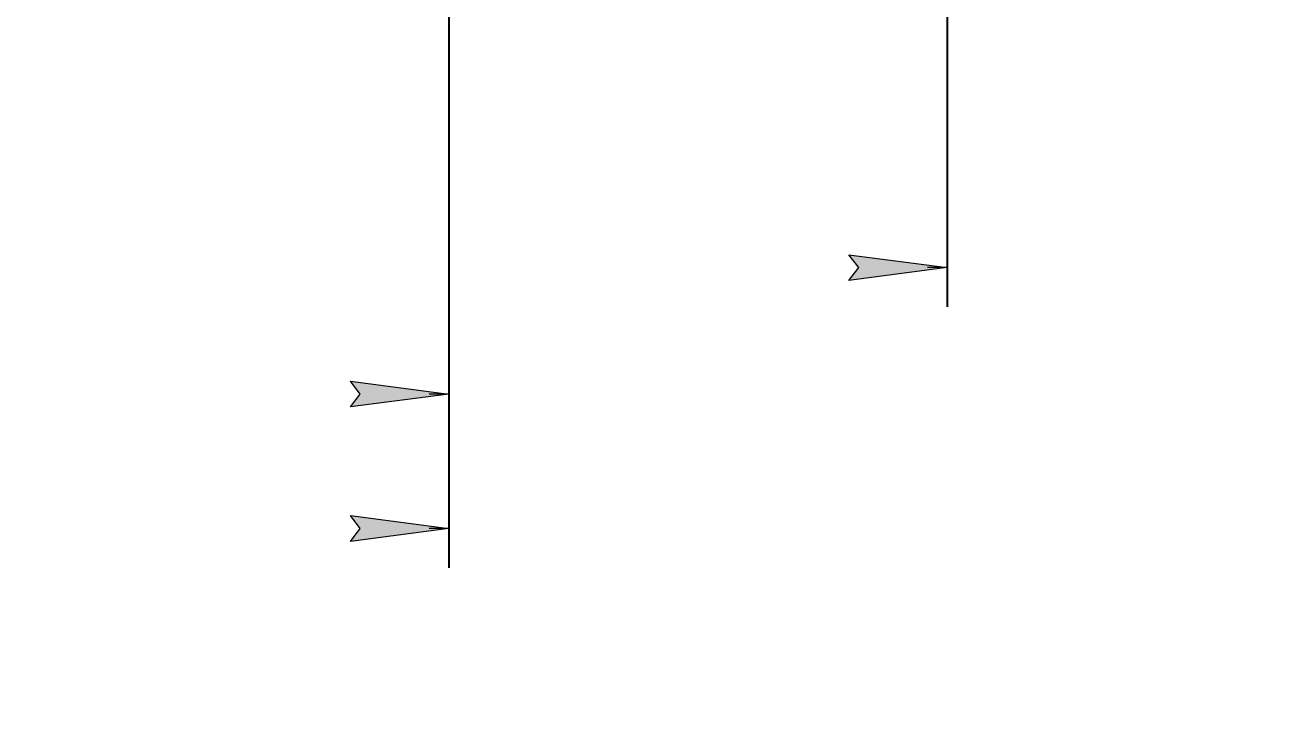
# Model space of a CAD drawing. Header units: millimetres. Extents: x 0 to 841, y 0 to 594.
# Drawn here: x 68.8 to 132.9, y 211.3 to 247 of the extents above; entities that cross this region are included whole.
import ezdxf

# ---------------------------------------------------------------- set-up
doc = ezdxf.new("R2010")
doc.units = ezdxf.units.MM
doc.linetypes.add('K5LT_THIN', pattern=[0])
doc.layers.add('Системный слой', color=7, linetype='Continuous')
doc.styles.add('KDIMTEXTSTYLE', font='GOST_AU.SHX', dxfattribs={"width": 0.96, "oblique": 15, "height": 5})
doc.dimstyles.new('KDIMSTYLE (0.07)', dxfattribs={"dimtxt": 5, "dimasz": 1, "dimexe": 2, "dimexo": 0.0625, "dimgap": 1, "dimtad": 1, "dimlfac": 15, "dimtxsty": 'KDIMTEXTSTYLE', "dimsah": 1, "dimcen": 0.09, "dimdle": 1, "dimadec": 0, "dimazin": 0, "dimtfac": 0.667, "dimtmove": 0, "dimatfit": 3, "dimfxl": 1, "dimtvp": 1, "dimtolj": 1, "dimtzin": 0, "dimarcsym": 0})

# ---------------------------------------------------------------- blocks, each defined once
blk = doc.blocks.new('KDIMARROW_01')
at = {"layer": 'Системный слой'}
blk.add_hatch(color=0, dxfattribs=at).paths.add_polyline_path([(0, 0), (-5, 0.658), (-4.5, 0), (-5, -0.658)])
at = {"layer": 'Системный слой', "color": 0, "linetype": 'K5LT_THIN', "lineweight": 18}
for p, q in [((-4.5, 0), (-5, 0.658)), ((-5, 0.658), (0, 0)), ((0, 0), (-5, -0.658)), ((-5, -0.658), (-4.5, 0)), ((0, 0), (-1, 0))]:
    blk.add_line(p, q, dxfattribs=at)

msp = doc.modelspace()

# ---------------------------------------------------------------- dimensions: what is measured, and where the dimension line sits
at = {"layer": 'Системный слой', "color": 7}
for base, p1, p2, location, text in [((115.69088, 234.69585), (175.75755, 242.64635), (115.69088, 275.30177), (145.72422, 234.69585), '\\H3.5;\\W0.965;\\Q15;\\H3.5;\\W0.965;\\Q15;\\Q15;900'), ((90.35767, 221.42588), (261.15755, 265.21455), (90.35767, 262.88122), (186.35767, 221.42588), '\\H3.5;\\W0.965;\\Q15;\\H3.5;\\W0.965;\\Q15;\\Q15;2560'), ((90.35767, 228.2691), (175.75755, 248.4552), (90.35767, 262.88122), (144.35767, 228.2691), '\\H3.5;\\W0.965;\\Q15;\\H3.5;\\W0.965;\\Q15;\\Q15;1280')]:
    msp.add_linear_dim(base=base, p1=p1, p2=p2, location=location, text=text, dimstyle='KDIMSTYLE (0.07)', override={"dimexo": 0, "dimblk1": 'KDIMARROW_01', "dimblk2": 'KDIMARROW_01', "dimse1": 0, "dimse2": 0, "dimclrt": 7, "dimtolj": 1}, dxfattribs=at).render()

doc.saveas('drawing.dxf')
